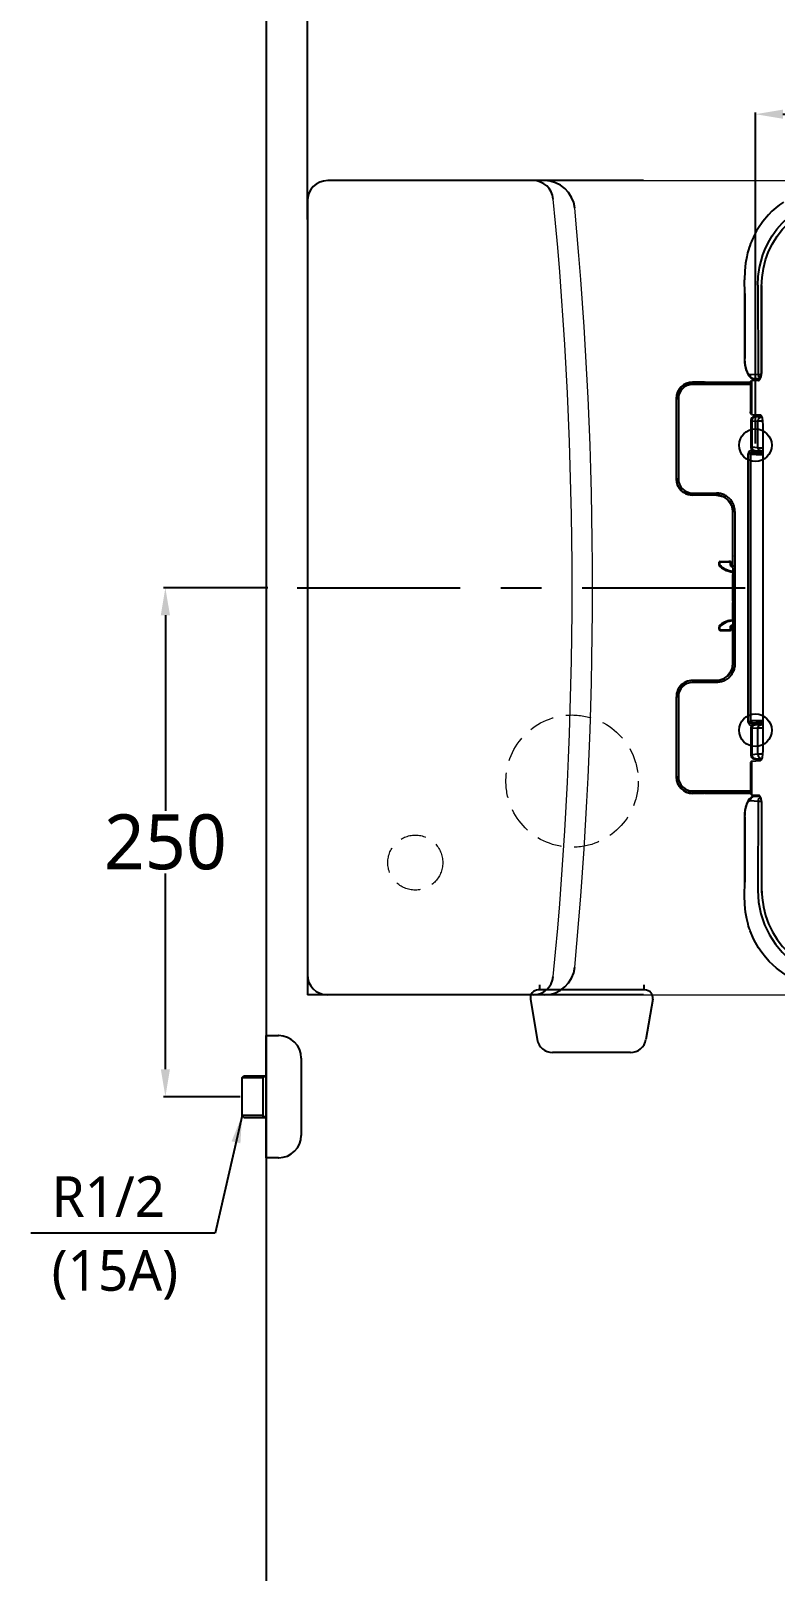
# Model space of a CAD drawing. Header units: millimetres. Extents: x 7257 to 9715, y -364 to 1930.
# Drawn here: x 7264 to 7629, y 783 to 1540 of the extents above; entities that cross this region are included whole.
import ezdxf

# ---------------------------------------------------------------- set-up
doc = ezdxf.new("R2010")
doc.units = ezdxf.units.MM
doc.linetypes.add('CENTER', pattern=[7, 4, -1, 1, -1])
doc.linetypes.add('HIDDEN', pattern=[0.375, 0.25, -0.125])
for name, color, linetype, lineweight in [('1', 1, 'CENTER', 5), ('2', 2, 'HIDDEN', 9), ('3', 3, 'Continuous', 15)]:
    doc.layers.add(name, color=color, linetype=linetype, lineweight=lineweight)
for name, color, linetype in [('4', 4, 'Continuous'), ('6', 6, 'Continuous'), ('CENTER', 2, 'CENTER'), ('FAUCET', 4, 'Continuous')]:
    doc.layers.add(name, color=color, linetype=linetype)
doc.styles.add('GHS', font='romans', dxfattribs={"bigfont": 'ghs'})
doc.styles.get("Standard").update_dxf_attribs({"font": 'NanumGothic.ttf'})
doc.dimstyles.new('AM_ISO$0', dxfattribs={"dimtxt": 3.5, "dimasz": 2.5, "dimexe": 1, "dimexo": 1, "dimgap": 0.8, "dimtad": 1, "dimdec": 0, "dimlfac": 10, "dimdsep": 46, "dimtxsty": 'Standard', "dimcen": 0, "dimclrd": 256, "dimclre": 256, "dimclrt": 2, "dimadec": 0, "dimazin": 2, "dimtp": 0.1, "dimtm": 0.1, "dimtfac": 0.71, "dimtdec": 0, "dimtmove": 0, "dimatfit": 3, "dimfxl": 0, "dimlwd": -1, "dimlwe": -1, "dimarcsym": 0})
doc.dimstyles.new('AM_ISO$7', dxfattribs={"dimtxt": 5, "dimasz": 2.5, "dimexe": 1, "dimexo": 1, "dimgap": 0.8, "dimtad": 1, "dimdec": 0, "dimlfac": 10, "dimdsep": 46, "dimtxsty": 'Standard', "dimcen": 0, "dimclrd": 256, "dimclre": 256, "dimclrt": 2, "dimadec": 0, "dimazin": 2, "dimtp": 0.1, "dimtm": 0.1, "dimtfac": 0.71, "dimtdec": 0, "dimtmove": 0, "dimatfit": 3, "dimfxl": 0, "dimlwd": -1, "dimlwe": -1, "dimarcsym": 0})

# ---------------------------------------------------------------- blocks, each defined once
blk = doc.blocks.new('*D18')
at = {"color": 3}
for p, q in [((7619.53, 1337.02), (7619.53, 1499.65)), ((7633.03, 1498.75), (8076.03, 1498.75)), ((8089.53, 1266.89), (8089.53, 1499.65))]:
    blk.add_line(p, q, dxfattribs=at)
for points in [[(7633.03, 1501), (7633.03, 1496.5), (7619.53, 1498.75)], [(8076.03, 1501), (8076.03, 1496.5), (8089.53, 1498.75)]]:
    blk.add_solid(points, dxfattribs=at)
at = {"layer": 'Defpoints', "color": 0}
for p in [(8089.53, 1498.75), (7619.53, 1336.12), (8089.53, 1265.99)]:
    blk.add_point(p, dxfattribs=at)
at = {"color": 2, "insert": (7854.53, 1514.07), "char_height": 27, "attachment_point": 5}
blk.add_mtext('470', dxfattribs=at)
blk = doc.blocks.new('*D19')
at = {"color": 3}
for p, q in [((7399.53, 1447.02), (7399.53, 1580.19)), ((7413.03, 1579.29), (8076.03, 1579.29)), ((8089.53, 1333.14), (8089.53, 1580.19))]:
    blk.add_line(p, q, dxfattribs=at)
for points in [[(7413.03, 1581.54), (7413.03, 1577.04), (7399.53, 1579.29)], [(8076.03, 1581.54), (8076.03, 1577.04), (8089.53, 1579.29)]]:
    blk.add_solid(points, dxfattribs=at)
at = {"layer": 'Defpoints', "color": 0}
for p in [(8089.53, 1579.29), (7399.53, 1446.12), (8089.53, 1332.24)]:
    blk.add_point(p, dxfattribs=at)
at = {"color": 2, "insert": (7744.53, 1594.7), "char_height": 27, "attachment_point": 5}
blk.add_mtext('690', dxfattribs=at)
blk = doc.blocks.new('*D20')
at = {"color": 3}
for p, q in [((7380.16, 1266.12), (7328.93, 1266.12)), ((7329.83, 1252.62), (7329.83, 1156.54)), ((7329.83, 1029.62), (7329.83, 1125.7)), ((7366.62, 1016.12), (7328.93, 1016.12))]:
    blk.add_line(p, q, dxfattribs=at)
for points in [[(7327.58, 1252.62), (7332.08, 1252.62), (7329.83, 1266.12)], [(7327.58, 1029.62), (7332.08, 1029.62), (7329.83, 1016.12)]]:
    blk.add_solid(points, dxfattribs=at)
at = {"layer": 'Defpoints', "color": 0}
for p in [(7381.06, 1266.12), (7329.83, 1016.12), (7367.52, 1016.12)]:
    blk.add_point(p, dxfattribs=at)
at = {"color": 2, "insert": (7329.83, 1141.12), "char_height": 27, "attachment_point": 5}
blk.add_mtext('250', dxfattribs=at)
blk = doc.blocks.new('2E12E')
at = {"color": 2}
for p, q in [((6806.3, 1220.56), (6806.3, 1188.53)), ((6786.36, 1176.99), (6780.79, 1176.99)), ((6780.79, 1176.84), (6783.89, 1176.84)), ((6780.79, 1176.84), (6780.79, 1176.82)), ((6780.79, 1176.82), (6809.23, 1176.82)), ((6809.15, 1175.82), (6780.79, 1175.82)), ((6786.31, 1176.95), (6785.79, 1176.86)), ((6786.31, 1176.95), (6786.36, 1176.99)), ((6787.18, 1177.01), (6786.38, 1176.87)), ((6787.18, 1177.01), (6809.28, 1177)), ((6809.15, 1176.51), (6809.15, 1162.38)), ((6809.69, 1177.76), (6812.84, 1177.95)), ((6809.69, 1177.76), (6809.69, 1161.12)), ((6810.92, 1178.56), (6811.32, 1178.56)), ((6810.96, 1178.56), (6811.39, 1178.56)), ((6772.79, 1168.82), (6772.79, 1168.83)), ((6772.79, 1129.51), (6772.79, 1168.82)), ((6773.79, 1168.82), (6773.79, 1129.51)), ((6809.33, 1158.05), (6809.33, 1144.99)), ((6809.69, 1161.12), (6814.04, 1160.87)), ((6809.85, 1157.99), (6809.85, 1144.99)), ((6809.85, 1157.99), (6812.86, 1157.81)), ((6814.78, 1159.81), (6811.77, 1159.99)), ((6812.86, 1144.81), (6812.86, 1157.81)), ((6815.43, 996.12), (6815.43, 1155.87)), ((6812.86, 1144.81), (6809.85, 1144.99)), ((6815.43, 1142.74), (6810.08, 1142.74)), ((6810.33, 1142.49), (6810.08, 1142.74)), ((6811.19, 1143.5), (6814.21, 1143.31)), ((6808.08, 1010.24), (6808.08, 1141.74)), ((6809.08, 1141.74), (6809.08, 1010.24)), ((6809.33, 1010.5), (6809.33, 1141.49)), ((6772.79, 1129.51), (6772.79, 1129.49)), ((6780.79, 1122.5), (6792.49, 1122.5)), ((6792.49, 1121.5), (6780.79, 1121.5)), ((6780.79, 1121.5), (6780.79, 1121.49)), ((6792.47, 1121.49), (6780.79, 1121.49)), ((6792.47, 1121.49), (6792.49, 1121.5)), ((6792.49, 1121.5), (6792.49, 1122.5)), ((6800.46, 1092.12), (6800.46, 1113.65)), ((6800.47, 1113.65), (6800.46, 1113.65)), ((6800.47, 1113.49), (6800.49, 1113.51)), ((6800.47, 1092.12), (6800.47, 1113.49)), ((6801.49, 1113.51), (6801.49, 1038.48)), ((6800.46, 1091.62), (6800.46, 1091.45)), ((6800.46, 1086.7), (6800.46, 1091.45)), ((6800.47, 1087.03), (6800.47, 1092.12)), ((6793.83, 1088.43), (6793.83, 1088.3)), ((6793.83, 1087.34), (6793.83, 1088.3)), ((6794.12, 1087.13), (6793.98, 1086.98)), ((6794.03, 1088.3), (6794.03, 1087.34)), ((6794.33, 1088.93), (6798.5, 1088.93)), ((6794.33, 1088.93), (6794.33, 1088.8)), ((6794.33, 1088.8), (6799.06, 1088.8)), ((6799.06, 1088.6), (6794.33, 1088.6)), ((6799.32, 1088.93), (6799.06, 1088.8)), ((6799.06, 1088.6), (6799.06, 1088.8)), ((6799.36, 1087.11), (6799.36, 1088.3)), ((6799.56, 1088.3), (6799.8, 1088.42)), ((6799.56, 1088.3), (6799.56, 1087.11)), ((6799.8, 1087.32), (6799.8, 1088.42)), ((6800.02, 1083.88), (6800, 1083.85)), ((6800.46, 1083.18), (6800.46, 1083.87)), ((6800.46, 1083.18), (6800.46, 1083.02)), ((6800.46, 1069.47), (6800.46, 1082.52)), ((6800.49, 1085.99), (6800.48, 1086.34)), ((6800.49, 1085.83), (6800.49, 1080.99)), ((6800.49, 1080.99), (6800.49, 1075.99)), ((6800.46, 1068.97), (6800.46, 1068.8)), ((6800.46, 1060.54), (6800.46, 1068.8)), ((6800.49, 1070.98), (6800.49, 1066.16)), ((6800, 1060.14), (6800.02, 1060.1)), ((6800.46, 1060.54), (6800.46, 1060.37)), ((6800.47, 1064.95), (6800.47, 1059.87)), ((6800.47, 1059.87), (6800.47, 1038.5)), ((6800.48, 1065.65), (6800.49, 1066)), ((6793.83, 1055.69), (6793.83, 1056.64)), ((6793.83, 1055.69), (6793.83, 1055.55)), ((6793.98, 1057), (6794.12, 1056.86)), ((6794.03, 1056.64), (6794.03, 1055.69)), ((6794.33, 1055.39), (6799.06, 1055.39)), ((6799.06, 1055.19), (6794.33, 1055.19)), ((6794.33, 1055.19), (6794.33, 1055.05)), ((6794.33, 1055.05), (6798.5, 1055.05)), ((6799.06, 1055.19), (6799.06, 1055.39)), ((6799.06, 1055.19), (6799.32, 1055.06)), ((6799.36, 1055.69), (6799.36, 1056.88)), ((6799.56, 1056.88), (6799.56, 1055.69)), ((6799.8, 1055.57), (6799.56, 1055.69)), ((6799.8, 1055.57), (6799.8, 1056.67)), ((6800.46, 1038.33), (6800.46, 1057.43)), ((6800.46, 1038.33), (6800.47, 1038.33)), ((6800.47, 1038.5), (6800.49, 1038.48)), ((6792.47, 1030.5), (6780.79, 1030.5)), ((6780.79, 1030.5), (6780.79, 1030.48)), ((6780.79, 1030.48), (6792.49, 1030.48)), ((6792.49, 1029.48), (6780.79, 1029.48)), ((6792.47, 1030.5), (6792.49, 1030.48)), ((6792.49, 1029.48), (6792.49, 1030.48)), ((6772.79, 1022.5), (6772.79, 1022.48)), ((6772.79, 1022.49), (6772.79, 1022.48)), ((6772.79, 983.17), (6772.79, 1022.48)), ((6773.79, 1022.48), (6773.79, 983.17)), ((6809.33, 1007), (6809.33, 993.82)), ((6809.85, 1006.99), (6812.86, 1007.17)), ((6809.85, 1006.99), (6809.85, 993.99)), ((6810.08, 1009.24), (6810.33, 1009.5)), ((6810.08, 1009.24), (6815.43, 1009.24)), ((6814.21, 1008.67), (6811.19, 1008.49)), ((6812.86, 994.17), (6812.86, 1007.17)), ((6812.86, 994.17), (6809.85, 993.99)), ((6811.77, 991.99), (6814.78, 992.17)), ((6809.15, 989.6), (6809.15, 975.48)), ((6809.69, 990.86), (6814.04, 991.12)), ((6809.69, 990.86), (6809.69, 974.22)), ((6772.79, 983.16), (6772.79, 983.17)), ((6772.79, 983.17), (6772.79, 983.15)), ((6780.79, 976.17), (6809.15, 976.17)), ((6809.23, 975.17), (6780.79, 975.17)), ((6780.79, 975.17), (6780.79, 975.15)), ((6780.79, 975.15), (6783.89, 975.15)), ((6786.36, 974.99), (6780.79, 974.99)), ((6785.79, 975.12), (6786.31, 975.04)), ((6786.36, 974.99), (6786.31, 975.04)), ((6787.18, 974.98), (6786.38, 975.11)), ((6809.28, 974.98), (6787.18, 974.98)), ((6809.69, 974.22), (6812.84, 974.04)), ((6811.32, 973.43), (6810.92, 973.43)), ((6811.39, 973.43), (6810.96, 973.43)), ((6806.3, 963.44), (6806.3, 931.43))]:
    blk.add_line(p, q, dxfattribs=at)
for points in [[(6825.33, 1265.4), (6823.44, 1264.06), (6821.56, 1262.56), (6819.75, 1260.93), (6818, 1259.16), (6815.27, 1255.94), (6812.8, 1252.31), (6812.22, 1251.34), (6811.67, 1250.35), (6811.14, 1249.33), (6810.63, 1248.29), (6810.14, 1247.23), (6809.68, 1246.14), (6809.24, 1245.03), (6808.83, 1243.9), (6808.57, 1243.12), (6808.21, 1241.98), (6807.79, 1240.48), (6807.34, 1238.6), (6806.77, 1235.49), (6806.36, 1231.69), (6806.26, 1227.19)], [(6812.81, 1224.64), (6813, 1228.89), (6813.65, 1233.39), (6814.38, 1236.5), (6815.31, 1239.49), (6816.28, 1242.01), (6817.91, 1245.45), (6819.91, 1248.86), (6822.2, 1252.07), (6824.77, 1255.06), (6827.86, 1258.03), (6831.31, 1260.75), (6835.1, 1263.16), (6839.2, 1265.22), (6843.59, 1266.88), (6848.23, 1268.09), (6853.08, 1268.81), (6858.08, 1269.01)], [(6814.63, 1223.94), (6814.86, 1228.38), (6815.52, 1232.75), (6816.62, 1237.01), (6818.12, 1241.11), (6820.02, 1245.01), (6822.3, 1248.73), (6824.96, 1252.22), (6827.97, 1255.44), (6832.33, 1259.15), (6837.28, 1262.35)], [(6806.34, 1220.55), (6806.26, 1227.19)], [(6806.3, 1220.55), (6806.3, 1220.55), (6806.34, 1220.55)], [(6806.34, 1220.55), (6806.34, 1188.56)], [(6812.81, 1224.64), (6812.97, 1180.8)], [(6814.6, 1224.43), (6814.59, 1223.96)], [(6814.59, 1223.96), (6814.59, 1219.43), (6814.59, 1213.81), (6814.59, 1207.33), (6814.59, 1199.98), (6814.59, 1191.77), (6814.59, 1182.96)], [(6814.63, 1223.94), (6814.59, 1223.94), (6814.59, 1223.94)], [(6814.63, 1182.95), (6814.65, 1189.59), (6814.65, 1195.52), (6814.63, 1203.69), (6814.63, 1210.46), (6814.63, 1217.11), (6814.63, 1223.94)], [(6806.3, 1188.56), (6806.3, 1188.56), (6806.31, 1188.56)], [(6806.31, 1188.65), (6806.42, 1186.35), (6806.73, 1184.33), (6807.19, 1182.63), (6807.76, 1181.23), (6808.42, 1180.11), (6809.14, 1179.27), (6809.97, 1178.74), (6810.9, 1178.56)], [(6806.31, 1188.56), (6806.34, 1188.56)], [(6809.04, 1180.56), (6808.57, 1180.69), (6808.12, 1181.16), (6807.69, 1181.84), (6807.28, 1182.73), (6806.92, 1183.85), (6806.62, 1185.21), (6806.41, 1186.81), (6806.34, 1188.56)], [(6812.97, 1180.8), (6809.04, 1180.56)], [(6810.96, 1178.56), (6810.23, 1178.71), (6809.61, 1179.15), (6809.19, 1179.79), (6809.04, 1180.56)], [(6814.59, 1183), (6814.55, 1181.69), (6814.43, 1180.55), (6814.24, 1179.64), (6814.02, 1178.95), (6813.47, 1178.15), (6812.84, 1177.95)], [(6812.84, 1177.95), (6813.16, 1177.81), (6813.48, 1177.94), (6813.8, 1178.32), (6814.08, 1178.93), (6814.31, 1179.75), (6814.49, 1180.74), (6814.6, 1181.82), (6814.63, 1182.95)], [(6812.97, 1180.8), (6813.77, 1180.82), (6814.42, 1180.83)], [(6814.63, 1182.95), (6814.59, 1182.95), (6814.59, 1182.95)], [(6772.79, 1168.82), (6772.79, 1168.82), (6772.79, 1168.82), (6772.79, 1168.82), (6773, 1170.63), (6773.4, 1171.88), (6773.9, 1172.88), (6774.48, 1173.74), (6775.13, 1174.47), (6775.74, 1175.02), (6776.4, 1175.5), (6777.81, 1176.24), (6780.79, 1176.82)], [(6780.79, 1176.82), (6780.79, 1176.74), (6780.79, 1176.52), (6780.79, 1176.2), (6780.79, 1175.82)], [(6810.96, 1178.56), (6813.87, 1178.73)], [(6811.3, 1178.56), (6811.51, 1178.57)], [(6772.79, 1168.83), (6772.79, 1168.82)], [(6773.79, 1168.82), (6773.41, 1168.82), (6773.08, 1168.82), (6772.87, 1168.82), (6772.79, 1168.82)], [(6812.74, 1160.15), (6812.29, 1160.13), (6811.6, 1160.1), (6811.16, 1160.06), (6810.9, 1160.01), (6810.66, 1159.94), (6810.33, 1159.79), (6809.9, 1159.45), (6809.54, 1158.95), (6809.34, 1158.28), (6809.33, 1158.05)], [(6811.77, 1159.99), (6811.37, 1160.03), (6811.4, 1160.07), (6811.88, 1160.11), (6812.77, 1160.15)], [(6815.28, 1157.77), (6814.47, 1157.78), (6813.52, 1157.79), (6812.86, 1157.81)], [(6810.08, 1143.74), (6809.31, 1143.59), (6808.66, 1143.16), (6808.23, 1142.51), (6808.08, 1141.74)], [(6809.08, 1141.74), (6809.15, 1142.13), (6809.37, 1142.45), (6809.69, 1142.67), (6810.08, 1142.74)], [(6809.33, 1145.05), (6809.34, 1144.9), (6809.48, 1144.39), (6809.72, 1144.04), (6809.98, 1143.81), (6810.22, 1143.68), (6810.39, 1143.61), (6810.53, 1143.57), (6810.68, 1143.54), (6810.89, 1143.52), (6811.2, 1143.5)], [(6809.33, 1145.05), (6809.85, 1144.99)], [(6809.85, 1144.99), (6809.96, 1144.42), (6810.27, 1143.93), (6810.74, 1143.61), (6811.29, 1143.49)], [(6810.08, 1143.74), (6810.08, 1143.36), (6810.08, 1143.04), (6810.08, 1142.82), (6810.08, 1142.74)], [(6812.86, 1144.81), (6813.44, 1144.79), (6814.28, 1144.78), (6815.31, 1144.77), (6815.43, 1144.77)], [(6814.3, 1143.31), (6813.75, 1143.42), (6813.28, 1143.75), (6812.97, 1144.23), (6812.86, 1144.81)], [(6814.3, 1143.31), (6814.7, 1143.29), (6815.3, 1143.28), (6815.42, 1143.28)], [(6809.08, 1141.74), (6808.99, 1141.74), (6808.78, 1141.74), (6808.45, 1141.74), (6808.08, 1141.74)], [(6809.08, 1141.74), (6809.33, 1141.49)], [(6809.33, 1141.49), (6809.41, 1141.87), (6809.62, 1142.2), (6809.95, 1142.41), (6810.33, 1142.49)], [(6815.43, 1141.31), (6814.41, 1141.32), (6813.38, 1141.34), (6812.04, 1141.36), (6810.77, 1141.39), (6809.77, 1141.44), (6809.33, 1141.49)], [(6780.79, 1121.5), (6777.81, 1122.08), (6776.4, 1122.82), (6775.74, 1123.3), (6775.13, 1123.85), (6774.64, 1124.39), (6774.18, 1125), (6773.76, 1125.68), (6773.4, 1126.44), (6773, 1127.69), (6772.79, 1129.51)], [(6772.79, 1129.51), (6772.87, 1129.51), (6773.08, 1129.51), (6773.41, 1129.51), (6773.79, 1129.51)], [(6780.79, 1122.5), (6780.79, 1122.13), (6780.79, 1121.8), (6780.79, 1121.59), (6780.79, 1121.5)], [(6792.49, 1121.5), (6795.54, 1120.9), (6798.14, 1119.17), (6799.88, 1116.58), (6800.49, 1113.51)], [(6800.49, 1085.99), (6800.49, 1113.51)], [(6801.49, 1113.51), (6801.11, 1113.51), (6800.79, 1113.51), (6800.57, 1113.51), (6800.49, 1113.51)], [(6793.83, 1088.3), (6793.84, 1088.42), (6793.88, 1088.52), (6793.94, 1088.61), (6794.01, 1088.69), (6794.17, 1088.77), (6794.33, 1088.8)], [(6794.03, 1088.3), (6793.95, 1088.3), (6793.88, 1088.3), (6793.84, 1088.3), (6793.83, 1088.3)], [(6793.98, 1086.98), (6793.91, 1087.06), (6793.87, 1087.15), (6793.84, 1087.24), (6793.83, 1087.34)], [(6793.83, 1087.34), (6793.84, 1087.34), (6793.89, 1087.34), (6793.96, 1087.34), (6794.03, 1087.34)], [(6793.83, 1087.34), (6793.83, 1086.96)], [(6793.98, 1086.98), (6793.99, 1086.6)], [(6794.33, 1088.8), (6794.33, 1088.78), (6794.33, 1088.73), (6794.33, 1088.66), (6794.33, 1088.6)], [(6798.5, 1084.09), (6798.59, 1084.07), (6799.1, 1083.95), (6799.53, 1083.88), (6799.83, 1083.85), (6799.98, 1083.84), (6800, 1083.85)], [(6799.06, 1088.8), (6799.16, 1088.78), (6799.26, 1088.75), (6799.35, 1088.7), (6799.42, 1088.64), (6799.52, 1088.47), (6799.56, 1088.3)], [(6799.32, 1088.93), (6799.52, 1088.88), (6799.66, 1088.78), (6799.76, 1088.64), (6799.79, 1088.53), (6799.8, 1088.44), (6799.8, 1088.42)], [(6799.56, 1088.3), (6799.54, 1088.3), (6799.49, 1088.3), (6799.42, 1088.3), (6799.36, 1088.3)], [(6799.36, 1087.11), (6799.43, 1087.11), (6799.49, 1087.11), (6799.54, 1087.11), (6799.56, 1087.11)], [(6799.8, 1087.32), (6799.56, 1087.11)], [(6799.97, 1086.61), (6799.81, 1086.67), (6799.67, 1086.79), (6799.59, 1086.94), (6799.56, 1087.11)], [(6799.8, 1087.32), (6799.81, 1087.21), (6799.84, 1087.12), (6799.89, 1087.02), (6799.96, 1086.93), (6800, 1086.88)], [(6799.97, 1086.62), (6799.97, 1086.6), (6799.96, 1086.55), (6799.95, 1086.49), (6799.94, 1086.42)], [(6799.97, 1086.61), (6800, 1086.64), (6800.02, 1086.65), (6800.05, 1086.68), (6800.1, 1086.72), (6800.13, 1086.74), (6800.14, 1086.75), (6800.14, 1086.75)], [(6800.02, 1086.82), (6800.04, 1086.8), (6800.09, 1086.77), (6800.12, 1086.76), (6800.14, 1086.75)], [(6800.02, 1083.88), (6800.05, 1083.89), (6800.23, 1083.88), (6800.45, 1083.87)], [(6800.45, 1086.7), (6800.22, 1086.74), (6800.14, 1086.75)], [(6800.48, 1083.3), (6800.47, 1083.26), (6800.46, 1083.19), (6800.46, 1083.18)], [(6800.49, 1075.99), (6800.49, 1073.99), (6800.49, 1070.99)], [(6800.48, 1068.68), (6800.47, 1068.72), (6800.46, 1068.8), (6800.46, 1068.8)], [(6798.5, 1059.89), (6798.59, 1059.92), (6799.1, 1060.03), (6799.52, 1060.11), (6799.83, 1060.14), (6799.98, 1060.14), (6800, 1060.14)], [(6800.02, 1060.1), (6800.05, 1060.1), (6800.23, 1060.1), (6800.49, 1060.11)], [(6800.49, 1065.99), (6800.49, 1038.48)], [(6793.83, 1057.02), (6793.83, 1056.64)], [(6793.98, 1057), (6793.91, 1056.92), (6793.87, 1056.84), (6793.84, 1056.74), (6793.83, 1056.64)], [(6794.03, 1056.64), (6793.95, 1056.64), (6793.88, 1056.64), (6793.84, 1056.64), (6793.83, 1056.64)], [(6793.83, 1055.69), (6793.84, 1055.57), (6793.88, 1055.46), (6793.94, 1055.37), (6794.01, 1055.3), (6794.17, 1055.21), (6794.33, 1055.19)], [(6793.83, 1055.69), (6793.84, 1055.69), (6793.89, 1055.69), (6793.96, 1055.69), (6794.03, 1055.69)], [(6793.98, 1057), (6793.99, 1057.39)], [(6794.33, 1055.39), (6794.33, 1055.31), (6794.33, 1055.25), (6794.33, 1055.2), (6794.33, 1055.19)], [(6799.06, 1055.19), (6799.16, 1055.2), (6799.26, 1055.23), (6799.35, 1055.28), (6799.42, 1055.35), (6799.52, 1055.51), (6799.56, 1055.69)], [(6799.32, 1055.06), (6799.52, 1055.1), (6799.66, 1055.21), (6799.76, 1055.35), (6799.79, 1055.45), (6799.8, 1055.54), (6799.8, 1055.57)], [(6799.36, 1056.88), (6799.4, 1057.12), (6799.52, 1057.33), (6799.71, 1057.48), (6799.94, 1057.57)], [(6799.56, 1056.88), (6799.54, 1056.88), (6799.49, 1056.88), (6799.43, 1056.88), (6799.36, 1056.88)], [(6799.36, 1055.69), (6799.43, 1055.69), (6799.5, 1055.69), (6799.54, 1055.69), (6799.56, 1055.69)], [(6799.56, 1056.88), (6799.59, 1057.05), (6799.67, 1057.2), (6799.81, 1057.31), (6799.97, 1057.37)], [(6799.56, 1056.88), (6799.8, 1056.67)], [(6799.8, 1056.67), (6799.81, 1056.77), (6799.84, 1056.87), (6799.89, 1056.96), (6799.96, 1057.05), (6800, 1057.11)], [(6799.94, 1057.57), (6799.95, 1057.49), (6799.96, 1057.43), (6799.97, 1057.39), (6799.97, 1057.37)], [(6800.14, 1057.23), (6800.1, 1057.27), (6800.06, 1057.29), (6800.02, 1057.33), (6799.99, 1057.36), (6799.98, 1057.37), (6799.97, 1057.37)], [(6800.02, 1057.17), (6800.04, 1057.19), (6800.1, 1057.22), (6800.12, 1057.22), (6800.14, 1057.23)], [(6800.45, 1057.29), (6800.22, 1057.25), (6800.14, 1057.23)], [(6800.49, 1038.48), (6800.32, 1036.84), (6799.84, 1035.32), (6798.15, 1032.82), (6795.64, 1031.13), (6794.12, 1030.65), (6792.49, 1030.48)], [(6800.46, 1038.33), (6800.23, 1036.41), (6799.97, 1035.57)], [(6800.49, 1038.48), (6800.57, 1038.48), (6800.79, 1038.48), (6801.11, 1038.48), (6801.49, 1038.48)], [(6780.79, 1030.48), (6777.81, 1029.9), (6776.4, 1029.17), (6775.13, 1028.14), (6773.6, 1026), (6773.02, 1024.41), (6772.79, 1022.48)], [(6780.79, 1030.48), (6780.79, 1030.4), (6780.79, 1030.18), (6780.79, 1029.86), (6780.79, 1029.48)], [(6799.97, 1035.57), (6799.59, 1034.69), (6799.46, 1034.44)], [(6772.79, 1022.49), (6772.79, 1022.33)], [(6773.79, 1022.48), (6773.41, 1022.48), (6773.08, 1022.48), (6772.87, 1022.48), (6772.79, 1022.48)], [(6808.08, 1010.24), (6808.45, 1010.24), (6808.78, 1010.24), (6808.99, 1010.24), (6809.08, 1010.24)], [(6810.08, 1008.24), (6809.31, 1008.39), (6808.66, 1008.83), (6808.23, 1009.48), (6808.08, 1010.24)], [(6809.33, 1010.5), (6809.08, 1010.24)], [(6810.08, 1009.24), (6809.69, 1009.32), (6809.37, 1009.53), (6809.15, 1009.86), (6809.08, 1010.24)], [(6815.42, 1010.68), (6814.43, 1010.66), (6812.49, 1010.63), (6810.88, 1010.59), (6809.77, 1010.55), (6809.33, 1010.5)], [(6810.33, 1009.5), (6809.95, 1009.57), (6809.62, 1009.79), (6809.41, 1010.11), (6809.33, 1010.5)], [(6811.2, 1008.49), (6810.93, 1008.47), (6810.66, 1008.44), (6810.46, 1008.4), (6810.27, 1008.33), (6810.01, 1008.2), (6809.69, 1007.91), (6809.43, 1007.48), (6809.33, 1006.94), (6809.33, 1006.93)], [(6809.33, 1006.93), (6809.85, 1006.99)], [(6811.29, 1008.49), (6810.74, 1008.38), (6810.27, 1008.05), (6809.96, 1007.57), (6809.85, 1006.99)], [(6810.08, 1009.24), (6810.08, 1009.16), (6810.08, 1008.94), (6810.08, 1008.62), (6810.08, 1008.24)], [(6812.86, 1007.17), (6812.97, 1007.75), (6813.28, 1008.24), (6813.75, 1008.56), (6814.3, 1008.67)], [(6812.86, 1007.17), (6813.66, 1007.2), (6814, 1007.2), (6814.19, 1007.21), (6815.33, 1007.22), (6815.44, 1007.22)], [(6815.42, 1008.71), (6815.3, 1008.71), (6814.7, 1008.69), (6814.3, 1008.67)], [(6809.33, 993.94), (6809.33, 993.86), (6809.49, 993.14), (6809.79, 992.65), (6810.15, 992.32), (6810.48, 992.12), (6810.74, 992.02), (6810.91, 991.97), (6811.07, 991.94), (6811.28, 991.91), (6811.64, 991.88), (6812.32, 991.85), (6812.74, 991.84)], [(6809.85, 993.99), (6810, 993.23), (6810.42, 992.58), (6811.04, 992.14), (6811.77, 991.99)], [(6815.28, 994.21), (6814.47, 994.2), (6813.52, 994.19), (6812.86, 994.17)], [(6772.79, 983.17), (6772.87, 983.17), (6773.08, 983.17), (6773.41, 983.17), (6773.79, 983.17)], [(6772.79, 983.17), (6773.02, 981.24), (6773.6, 979.65), (6775.13, 977.51), (6776.4, 976.48), (6777.81, 975.74), (6780.79, 975.17)], [(6780.79, 976.17), (6780.79, 975.79), (6780.79, 975.47), (6780.79, 975.25), (6780.79, 975.17)], [(6810.9, 973.42), (6810.18, 973.32), (6809.47, 972.99), (6808.79, 972.36), (6808.13, 971.42), (6807.48, 970.1), (6806.9, 968.34), (6806.48, 966.08), (6806.35, 964.76), (6806.31, 963.34)], [(6806.34, 963.43), (6806.41, 965.18), (6806.62, 966.77), (6806.92, 968.14), (6807.28, 969.26), (6807.69, 970.14), (6808.12, 970.83), (6808.57, 971.29), (6809.04, 971.43)], [(6810.96, 973.43), (6810.23, 973.27), (6809.61, 972.84), (6809.19, 972.19), (6809.04, 971.43)], [(6809.04, 971.43), (6812.97, 971.19)], [(6810.93, 973.43), (6810.96, 973.43)], [(6813.89, 973.25), (6810.96, 973.43)], [(6811.51, 973.42), (6811.3, 973.42)], [(6812.97, 971.19), (6812.81, 927.34)], [(6812.84, 974.04), (6813.16, 974.17), (6813.48, 974.05), (6813.8, 973.67), (6814.08, 973.05), (6814.31, 972.23), (6814.49, 971.25), (6814.6, 970.17), (6814.63, 969.04)], [(6812.84, 974.04), (6813.29, 973.97), (6813.68, 973.63), (6814, 973.07), (6814.24, 972.36), (6814.53, 970.7), (6814.59, 968.98)], [(6812.97, 971.19), (6813.77, 971.17), (6814.4, 971.16)], [(6814.59, 969.06), (6814.59, 964.54), (6814.59, 958.92), (6814.59, 952.43), (6814.59, 945.09), (6814.59, 936.87), (6814.59, 928.06)], [(6814.59, 969.04), (6814.59, 969.04), (6814.63, 969.04)], [(6814.63, 969.04), (6814.64, 967.5), (6814.64, 965.85), (6814.65, 964.09), (6814.65, 962.22), (6814.65, 960.24), (6814.65, 958.15), (6814.65, 956.88), (6814.65, 955.84), (6814.64, 954.25), (6814.64, 952.13), (6814.63, 950.33), (6814.63, 948.84), (6814.63, 947.41), (6814.63, 946.04), (6814.63, 943.88), (6814.63, 941.44), (6814.63, 938.64), (6814.63, 935.23), (6814.63, 931.94), (6814.63, 929.54), (6814.63, 928.04)], [(6806.31, 963.43), (6806.3, 963.43), (6806.31, 963.43)], [(6806.31, 963.43), (6806.34, 963.43)], [(6806.34, 963.43), (6806.34, 931.43)], [(6806.26, 924.79), (6806.34, 931.43)], [(6806.3, 931.43), (6806.3, 931.43), (6806.34, 931.43)], [(6827.21, 885.4), (6825.68, 886.35), (6821.92, 889.12), (6818.38, 892.41), (6816.51, 894.5), (6814.75, 896.75), (6813.11, 899.18), (6810.9, 903.13), (6809.06, 907.44), (6808.83, 908.07), (6808.58, 908.84), (6808.29, 909.76), (6807.98, 910.82), (6807.66, 912.02), (6807.34, 913.38), (6806.76, 916.57), (6806.35, 920.37), (6806.26, 924.79)], [(6812.81, 927.34), (6813.17, 921.54), (6814.26, 915.89), (6816.07, 910.48), (6818.5, 905.45), (6821.41, 900.95), (6824.78, 896.92), (6826.8, 894.91), (6828.98, 893.01), (6831.32, 891.23), (6835.11, 888.82), (6839.21, 886.76), (6843.6, 885.11), (6848.23, 883.9), (6853.08, 883.17), (6858.08, 882.97)], [(6814.63, 928.04), (6814.59, 928.04), (6814.59, 928.04)], [(6814.59, 928.03), (6814.63, 926.16)], [(6814.63, 928.04), (6814.86, 923.6), (6815.52, 919.23), (6816.62, 914.98), (6818.12, 910.88), (6820.02, 906.97), (6822.3, 903.25), (6824.96, 899.77), (6827.96, 896.55), (6831.18, 893.72), (6834.74, 891.17), (6837.81, 889.35)]]:
    blk.add_lwpolyline(points, dxfattribs=at)
for centre, radius, start, end in [((6780.79, 1168.82), 7, 90.00897, 180.00637), ((6780.79, 1129.5), 7, 179.99075, 269.99391), ((6801.33, 1094.49), 10.51, 225.61177, 265.42504), ((6801.33, 1094.49), 10.78, 227.08165, 254.79902), ((6794.33, 1088.3), 0.3, 90.00538, 180.00753), ((6794.33, 1087.34), 0.301, 179.98991, 225.60488), ((6801.33, 1094.49), 10.31, 225.6125, 265.33613), ((6799.06, 1088.3), 0.3, 0.01711, 90.02105), ((6801.33, 1094.49), 8.19, 260.21975, 264.05346), ((6801.33, 1094.49), 7.99, 260.21955, 263.87564), ((6801.33, 1049.49), 10.51, 94.81226, 134.38823), ((6801.33, 1049.49), 10.78, 105.20098, 132.91835), ((6801.33, 1049.49), 10.31, 94.76208, 134.3875), ((6794.33, 1056.64), 0.301, 134.39512, 180.00746), ((6794.33, 1055.69), 0.3, 179.99316, 269.99698), ((6799.06, 1055.69), 0.3, 269.97474, 359.99185), ((6801.33, 1049.49), 8.19, 95.99468, 99.78025), ((6801.33, 1049.49), 7.99, 96.14515, 99.78045), ((6780.79, 1022.48), 7, 90.00897, 180.00637), ((6780.79, 983.17), 7, 179.99075, 269.99391)]:
    blk.add_arc(centre, radius, start, end, dxfattribs=at)
for centre, major_axis, ratio, start_param, end_param in [((6814.89, 1180.8), (0.12, -2), 0.96113, 4.653958, 5.755439), ((6780.79, 1168.99), (-4.21, 6.81), 0.99966, 5.729789, 7.30029), ((6780.79, 1168.83), (0, 8), 0.999848, 0.098926, 1.570811), ((6780.79, 1168.83), (0, 8), 0.999848, 0.000015, 0.098926), ((6783.89, 1176.88), (-2.5, 0), 0.017455, 1.570806, 3.036883), ((6783.8, 1176.86), (2, 0), 0.017449, 5.715526, 6.178563), ((6786.31, 1176.45), (-0.229, 0.445), 0.99869, 5.363377, 5.807797), ((6786.36, 1176.49), (0, 0.5), 0.999695, 5.719812, 6.283185), ((6811.77, 1157.99), (0.12, 2), 0.961126, 0.063244, 1.629234), ((6820.64, 1160.07), (9, 0), 0.017453, 2.317366, 2.635123), ((6814.78, 1157.81), (-0.12, -2), 0.961133, 3.204845, 4.770831), ((6814.01, 1155.87), (0, 5), 0.284012, 4.712867, 6.26645), ((6823.19, 1160.02), (12.75, 0), 0.017453, 2.296645, 2.317381), ((6818.63, 1159.83), (4, 0), 0.017451, 3.420757, 3.502606), ((6822.83, 1142.49), (12.5, 0), 0.017452, 3.158684, 3.190646), ((6822.83, 1142.49), (12.5, 0), 0.017452, 3.190646, 4.079319), ((6780.79, 1129.49), (0, 8), 0.999848, 1.570782, 1.599305), ((6780.79, 1129.49), (0, 8), 0.999848, 1.599305, 2.571298), ((6780.79, 1129.49), (0, 8), 0.999848, 2.571298, 3.141578), ((6792.47, 1113.49), (-5.66, -5.66), 0.999695, 2.727332, 3.926845), ((6792.46, 1113.5), (7.66, 2.32), 0.999451, 5.989191, 6.672186), ((6794.33, 1088.43), (0, 0.5), 0.999848, 0, 1.570796), ((6794.33, 1086.96), (0, 0.5), 0.998838, 1.569846, 2.39245), ((6798.5, 1088.91), (-1.5, 0), 0.017455, 4.13565, 4.712389), ((6800.09, 1087.14), (0.088, -0.575), 0.246445, 5.145086, 5.272141), ((6800.49, 1087.03), (0, 0.8), 0.017455, 1.570796, 2.617994), ((6800.49, 1064.95), (0, 0.8), 0.017455, 0.523599, 1.570796), ((6794.33, 1057.02), (0, -0.5), 0.998838, 3.890736, 4.713339), ((6794.33, 1055.55), (0, 0.5), 0.999848, 1.570796, 3.141593), ((6798.5, 1055.08), (1.5, 0), 0.017455, 4.712389, 5.289125), ((6800.09, 1056.84), (0.088, 0.575), 0.246445, 1.011042, 1.1381), ((6792.46, 1038.49), (-7.66, 2.32), 0.999451, 2.752531, 3.435587), ((6792.47, 1038.5), (5.66, -5.66), 0.999695, 0.414252, 0.785253), ((6780.79, 1022.5), (0, 8), 0.999848, 0.000015, 0.877805), ((6792.47, 1038.5), (5.66, -5.66), 0.999695, 5.497925, 6.697438), ((6780.79, 1022.5), (0, 8), 0.999848, 0.877805, 1.537628), ((6780.79, 1022.5), (0, 8), 0.999848, 1.537628, 1.570811), ((6822.83, 1009.49), (-12.5, 0), 0.017452, 6.234874, 6.265942), ((6822.83, 1009.49), (-12.5, 0), 0.017452, 5.345455, 6.234874), ((6822.83, 991.93), (-11.5, 0), 0.01745, 6.003965, 6.78965), ((6820.64, 991.91), (-9, 0), 0.017453, 0.50647, 0.824227), ((6814.78, 994.17), (0.12, -2), 0.961133, 4.653947, 6.219937), ((6814.01, 996.12), (0, 5), 0.284012, 3.158327, 4.711911), ((6823.19, 991.96), (-12.75, 0), 0.017453, 0.824211, 0.844948), ((6818.63, 992.15), (-4, 0), 0.017451, 5.922161, 6.00399), ((6780.79, 983.15), (0, 8), 0.999848, 1.570782, 3.121269), ((6780.79, 982.99), (4.21, 6.81), 0.99966, 2.124488, 3.694989), ((6780.79, 983.15), (0, 8), 0.999848, 3.121269, 3.141578), ((6783.89, 975.11), (2.5, 0), 0.017455, 0.10471, 1.570786), ((6783.8, 975.12), (-2, 0), 0.017449, 3.246202, 3.709245), ((6786.31, 975.54), (0.229, 0.445), 0.99869, 3.61698, 4.061401), ((6786.36, 975.49), (0, 0.5), 0.999695, 3.141593, 3.704966), ((6814.89, 971.19), (-0.12, -2), 0.96113, 3.673143, 4.77082)]:
    blk.add_ellipse(centre, major_axis=major_axis, ratio=ratio, start_param=start_param, end_param=end_param, dxfattribs=at)
for points in [[(6809.15, 1176.51), (6809.15, 1176.61), (6809.19, 1176.85), (6809.37, 1177.27), (6809.57, 1177.59), (6809.69, 1177.76)], [(6809.69, 1161.12), (6809.57, 1161.29), (6809.37, 1161.62), (6809.19, 1162.04), (6809.15, 1162.27), (6809.15, 1162.38)], [(6809.85, 1157.99), (6809.74, 1158), (6809.54, 1158.01), (6809.37, 1158.03), (6809.33, 1158.04), (6809.33, 1158.05)], [(6801.49, 1113.51), (6801.49, 1114.19), (6801.34, 1115.53), (6800.66, 1117.45), (6799.58, 1119.17), (6798.15, 1120.6), (6796.44, 1121.68), (6794.52, 1122.35), (6793.18, 1122.5), (6792.49, 1122.5)], [(6799.36, 1087.11), (6799.36, 1087.04), (6799.37, 1086.91), (6799.45, 1086.73), (6799.58, 1086.58), (6799.75, 1086.47), (6799.87, 1086.43), (6799.94, 1086.42)], [(6801.49, 1038.48), (6801.49, 1037.79), (6801.34, 1036.46), (6800.67, 1034.54), (6799.59, 1032.82), (6798.15, 1031.38), (6796.43, 1030.3), (6794.51, 1029.63), (6793.18, 1029.48), (6792.49, 1029.48)], [(6809.85, 993.99), (6809.74, 993.98), (6809.54, 993.97), (6809.37, 993.95), (6809.33, 993.94), (6809.33, 993.93)], [(6809.69, 990.86), (6809.57, 990.69), (6809.37, 990.37), (6809.19, 989.95), (6809.15, 989.71), (6809.15, 989.6)], [(6809.15, 975.48), (6809.15, 975.37), (6809.19, 975.13), (6809.37, 974.72), (6809.57, 974.39), (6809.69, 974.22)]]:
    blk.add_open_spline(points, degree=3, dxfattribs=at)
for points, knots in [([(6813.75, 1178.61), (6813.56, 1178.61), (6812.66, 1178.59), (6811.91, 1178.57), (6811.39, 1178.56)], [0.7463025, 0.7463025, 0.7463025, 0.7463025, 0.8, 1, 1, 1, 1]), ([(6815.38, 1142.64), (6815.3, 1142.64), (6814.63, 1142.63), (6813.51, 1142.61), (6812.71, 1142.59), (6812.38, 1142.58)], [0.7250178, 0.7250178, 0.7250178, 0.7250178, 0.7333333, 0.8, 0.8633974, 0.8633974, 0.8633974, 0.8633974]), ([(6811.82, 1142.43), (6811.96, 1142.43), (6812.41, 1142.4), (6813.46, 1142.37), (6814.6, 1142.35), (6815.29, 1142.34), (6815.38, 1142.34)], [0.0935878, 0.0935878, 0.0935878, 0.0935878, 0.1333333, 0.2, 0.2666667, 0.2762044, 0.2762044, 0.2762044, 0.2762044]), ([(6811.33, 1009.49), (6811.33, 1009.51), (6811.49, 1009.53), (6812.17, 1009.57), (6812.83, 1009.59), (6813.14, 1009.6)], [0, 0, 0, 0, 0.0666667, 0.1333333, 0.1812458, 0.1812458, 0.1812458, 0.1812458]), ([(6811.83, 1009.43), (6811.73, 1009.44), (6811.45, 1009.46), (6811.33, 1009.48), (6811.33, 1009.49)], [0.90607494, 0.90607494, 0.90607494, 0.90607494, 0.93333333, 1, 1, 1, 1]), ([(6813.41, 1009.38), (6812.99, 1009.39), (6812.39, 1009.41), (6811.97, 1009.43), (6811.83, 1009.43)], [0.80616387, 0.80616387, 0.80616387, 0.80616387, 0.86666667, 0.90607494, 0.90607494, 0.90607494, 0.90607494]), ([(6813.14, 1009.6), (6813.26, 1009.6), (6813.83, 1009.62), (6814.6, 1009.63), (6815.29, 1009.64), (6815.38, 1009.65)], [0.18124579, 0.18124579, 0.18124579, 0.18124579, 0.2, 0.26666667, 0.2764965, 0.2764965, 0.2764965, 0.2764965]), ([(6815.38, 1009.34), (6815.3, 1009.34), (6814.62, 1009.35), (6813.96, 1009.36), (6813.45, 1009.38), (6813.41, 1009.38)], [0.7247645, 0.7247645, 0.7247645, 0.7247645, 0.73333333, 0.8, 0.80616387, 0.80616387, 0.80616387, 0.80616387]), ([(6813.78, 973.38), (6813.58, 973.38), (6812.67, 973.39), (6811.9, 973.41), (6811.39, 973.43)], [0.742861, 0.742861, 0.742861, 0.742861, 0.8, 1, 1, 1, 1])]:
    blk.add_open_spline(points, degree=3, knots=knots, dxfattribs=at)

msp = doc.modelspace()

# ---------------------------------------------------------------- linework, layer by layer
at = {"color": 7}
for p, q in [((7564.53, 1466.12), (7409.53, 1466.12)), ((7399.53, 1456.12), (7399.53, 1066.12)), ((7564.53, 1066.12), (7399.53, 1066.12))]:
    msp.add_line(p, q, dxfattribs=at)
at = {"color": 7, "linetype": 'Continuous'}
for centre in [(7619.53, 1336.12), (7619.53, 1336.12), (7619.53, 1196.12), (7619.53, 1196.12)]:
    msp.add_circle(centre, 8, dxfattribs=at)
at = {"color": 7}
for centre, radius, start, end in [((7409.53, 1456.12), 10, 90, 180), ((7510.35, 1456.12), 10, 5.54306, 90), ((7515.9, 1451.12), 15, 5.36121, 90), ((7409.53, 1076.12), 10, 180, 270), ((7510.35, 1076.12), 10, 270, 354.45694), ((7515.9, 1081.12), 15, 270, 354.63878)]:
    msp.add_arc(centre, radius, start, end, dxfattribs=at)
at = {"layer": '1', "color": 5, "linetype": 'Continuous'}
for q in [(7581.99, 1266.12), (7581.94, 1266.12), (7581.99, 1266.12)]:
    msp.add_line((7581.94, 1266.12), q, dxfattribs=at)
at = {"layer": '2', "color": 2, "linetype": 'HIDDEN', "ltscale": 50}
for centre, radius in [((7529.53, 1171.12), 32.5), ((7452.53, 1131.12), 13.5)]:
    msp.add_circle(centre, radius, dxfattribs=at)
at = {"layer": '3', "color": 7}
for p, q in [((7564.53, 1466.12), (7738.74, 1466.12)), ((7564.53, 1066.12), (7738.74, 1066.12))]:
    msp.add_line(p, q, dxfattribs=at)
at = {"layer": '3', "color": 0}
for centre in [(7619.53, 1336.12), (7619.53, 1196.12)]:
    msp.add_circle(centre, 8, dxfattribs=at)
at = {"layer": '3', "color": 7}
for centre, radius, start, end in [((5552.55, 1266.12), 1977, 354.45694, 5.54306), ((5544.56, 1266.12), 1995, 354.63878, 5.36121)]:
    msp.add_arc(centre, radius, start, end, dxfattribs=at)
at = {"layer": '4'}
for p, q in [((7379.39, 1046.12), (7385.39, 1046.12)), ((7379.39, 986.12), (7379.39, 1046.12)), ((7396.52, 1035.12), (7396.52, 997.12)), ((7367.39, 1025.37), (7368.39, 1026.37)), ((7377.89, 1025.37), (7367.39, 1025.37)), ((7367.52, 1006.87), (7367.52, 1025.37)), ((7368.39, 1026.37), (7379.39, 1026.37)), ((7377.89, 1005.87), (7377.89, 1026.37)), ((7377.89, 1025.37), (7378.89, 1026.37)), ((7379.39, 1025.75), (7379.39, 1006.49)), ((7368.39, 1005.87), (7367.39, 1006.87)), ((7377.89, 1006.87), (7367.39, 1006.87)), ((7378.89, 1005.87), (7377.89, 1006.87)), ((7368.39, 1005.87), (7379.39, 1005.87)), ((7385.39, 986.12), (7379.39, 986.12))]:
    msp.add_line(p, q, dxfattribs=at)
for centre, start, end in [((7385.39, 1035.12), 89.35263, 90), ((7385.52, 1035.12), 0, 90), ((7385.52, 997.12), 270, 0), ((7385.39, 997.12), 270, 270.64737)]:
    msp.add_arc(centre, 11, start, end, dxfattribs=at)
at = {"layer": '6'}
msp.add_lwpolyline([(9714.96, 1791.15), (7379.39, 1791.15), (7379.39, -133.88), (9306.89, -133.88), (9306.89, 866.12)], dxfattribs=at)
at = {"layer": 'CENTER', "color": 1, "linetype": 'CENTER', "ltscale": 20}
msp.add_line((7394.53, 1266.12), (8094.53, 1266.12), dxfattribs=at)
at = {"layer": 'Defpoints', "color": 0, "linetype": 'ByBlock'}
msp.add_point((7554.09, 1198.62), dxfattribs=at)
at = {"layer": 'FAUCET', "color": 4}
for p, q in [((7565.3, 1068.56), (7512.88, 1068.56)), ((7513.47, 1071.12), (7513.47, 1068.56)), ((7564.71, 1071.12), (7564.71, 1068.56)), ((7509.09, 1064.08), (7512.4, 1044.23)), ((7569.09, 1064.08), (7565.78, 1044.23)), ((7558.2, 1037.8), (7519.98, 1037.8))]:
    msp.add_line(p, q, dxfattribs=at)
for centre, radius, start, end in [((7512.88, 1064.71), 3.84, 90, 189.46232), ((7565.3, 1064.71), 3.84, 350.53768, 90), ((7519.98, 1045.49), 7.69, 189.46232, 270), ((7558.2, 1045.49), 7.69, 270, 350.53768)]:
    msp.add_arc(centre, radius, start, end, dxfattribs=at)

# ---------------------------------------------------------------- block references
msp.add_blockref('2E12E', (807.91, 190.13))

# ---------------------------------------------------------------- texts
at = {"layer": '2', "insert": (7274.01, 967.06), "char_height": 20, "attachment_point": 4, "style": 'GHS'}
msp.add_mtext('{\\fNanumGothic|b0|i0|c129|p50;R1/2}', dxfattribs=at)
at = {"layer": '2', "insert": (7274.01, 928.57), "char_height": 20, "width": 66.6667, "attachment_point": 4, "style": 'GHS'}
msp.add_mtext('{\\fNanumGothic|b0|i0|c129|p50;(15A)}', dxfattribs=at)

# ---------------------------------------------------------------- dimensions: what is measured, and where the dimension line sits
for base, p1, p2, picture, middle in [((8089.53, 1579.29), (7399.53, 1446.12), (8089.53, 1332.24), '*D19', (7744.53, 1594.7)), ((8089.53, 1498.75), (7619.53, 1336.12), (8089.53, 1265.99), '*D18', (7854.53, 1514.07))]:
    dim = msp.add_linear_dim(base=base, p1=p1, p2=p2, dimstyle='AM_ISO$0', override={"dimscale": 0.9, "dimtxt": 30, "dimasz": 15, "dimtih": 1, "dimtoh": 1, "dimlfac": 1, "dimclrd": 3, "dimclre": 3})
    dim.commit()
    dim.dimension.update_dxf_attribs({"geometry": picture, "text_midpoint": middle})
dim = msp.add_linear_dim(base=(7329.83, 1016.12), p1=(7381.06, 1266.12), p2=(7367.52, 1016.12), angle=90, dimstyle='AM_ISO$0', override={"dimscale": 0.9, "dimtxt": 30, "dimasz": 15, "dimtih": 1, "dimtoh": 1, "dimlfac": 1, "dimclrd": 3, "dimclre": 3})
dim.commit()
dim.dimension.update_dxf_attribs({"geometry": '*D20', "text_midpoint": (7329.83, 1141.12)})

# ---------------------------------------------------------------- leaders
at = {"color": 3}
msp.add_leader([(7367.52, 1006.87), (7354.23, 949.03), (7263.77, 949.03)], dimstyle='AM_ISO$7', override={"dimscale": 0.9, "dimtxt": 30, "dimasz": 15, "dimgap": 0.8, "dimtad": 0, "dimtoh": 1, "dimclrd": 3}, dxfattribs=at)

doc.saveas('drawing.dxf')
